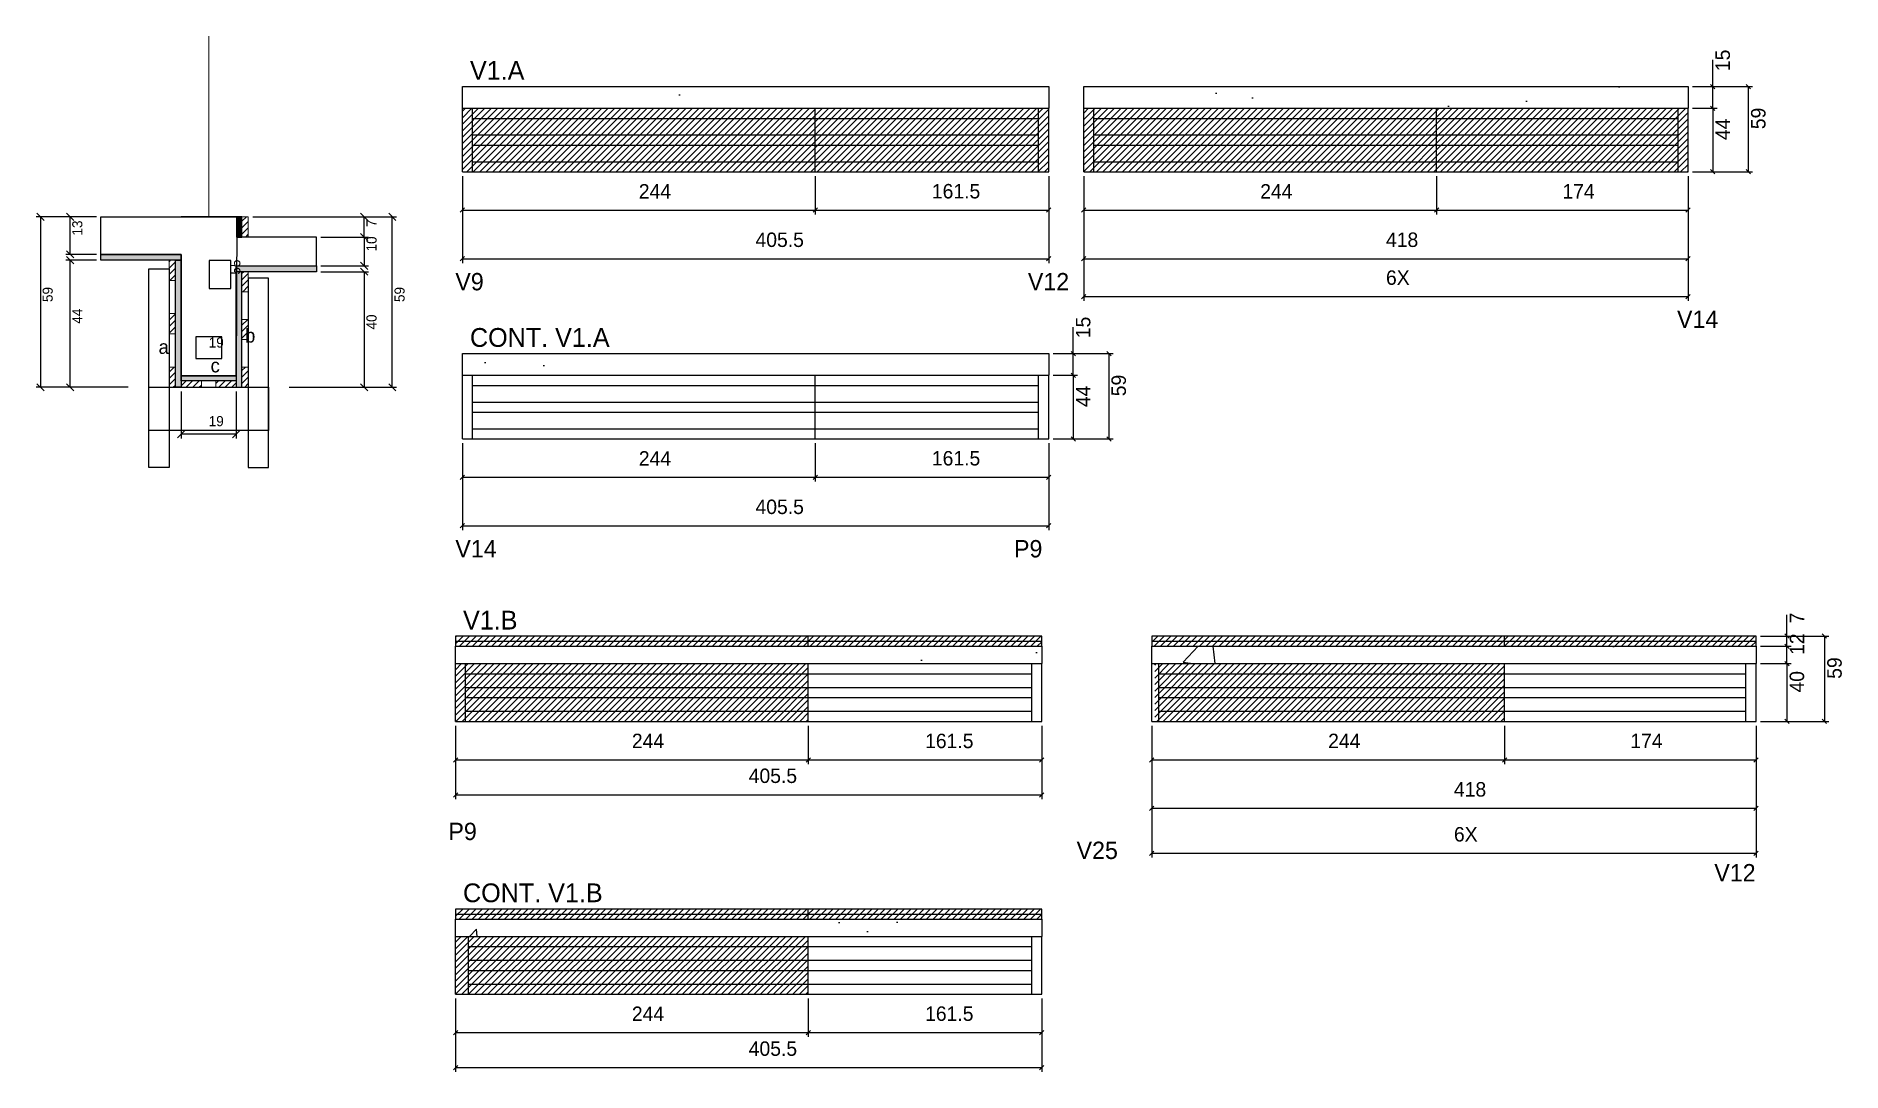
# Model space of a CAD drawing. Header units: metres. Extents: x 6159 to 7408, y 6364 to 7081.
import ezdxf

# ---------------------------------------------------------------- set-up
doc = ezdxf.new("R2010")
doc.units = ezdxf.units.M
for name, color, linetype in [('5', 7, 'Continuous'), ('CONCRETO', 7, 'Continuous'), ('COTA', 7, 'Continuous'), ('Cota Seção (2x)', 7, 'Continuous'), ('detalhes', 7, 'Continuous'), ('Hachura', 7, 'Continuous'), ('Madeira', 7, 'Continuous'), ('Painéis', 7, 'Continuous'), ('REAPROVEITAMENTO', 7, 'Continuous'), ('SARR_2.2x7', 7, 'Continuous'), ('SARR_3.5x7', 7, 'Continuous'), ('Texto Seção', 7, 'Continuous')]:
    doc.layers.add(name, color=color, linetype=linetype)

msp = doc.modelspace()

# ---------------------------------------------------------------- hatches: boundary and pattern name
at = {"layer": 'COTA'}
h = msp.add_hatch(dxfattribs=at)
h.set_pattern_fill('AR-CONC')
h.paths.add_polyline_path([(6859.3, 7045.6), (6453.8, 7045.6), (6453.8, 7030.6), (6859.3, 7030.6), (6859.3, 7045.6)])
h = msp.add_hatch(dxfattribs=at)
h.set_pattern_fill('AR-CONC')
h.paths.add_polyline_path([(7301.6, 7045.6), (6883.6, 7045.6), (6883.6, 7030.6), (7301.6, 7030.6), (7301.6, 7045.6)])
h = msp.add_hatch(dxfattribs=at)
h.set_pattern_fill('AR-CONC')
h.paths.add_polyline_path([(6859.3, 6860.8), (6453.8, 6860.8), (6453.8, 6845.8), (6859.3, 6845.8), (6859.3, 6860.8)])
h = msp.add_hatch(dxfattribs=at)
h.set_pattern_fill('AR-CONC')
h.paths.add_polyline_path([(6854.5, 6646.3), (6854.5, 6658.3), (6449, 6658.3), (6449, 6646.3), (6854.5, 6646.3)])
h = msp.add_hatch(dxfattribs=at)
h.set_pattern_fill('AR-CONC')
h.paths.add_polyline_path([(7348.6, 6658.3), (6930.6, 6658.3), (6930.6, 6646.3), (7348.6, 6646.3), (7348.6, 6658.3)])
h = msp.add_hatch(dxfattribs=at)
h.set_pattern_fill('AR-CONC')
h.paths.add_polyline_path([(6854.5, 6457.5), (6854.5, 6469.5), (6449, 6469.5), (6449, 6457.5), (6854.5, 6457.5)])
at = {"layer": 'Hachura'}
h = msp.add_hatch(color=7, dxfattribs=at)
h.dxf.hatch_style = 1
h.paths.add_polyline_path([(6301.3, 6955.5), (6297.7, 6955.5), (6297.7, 6941.5), (6301.3, 6941.5), (6301.3, 6955.5)])
h = msp.add_hatch(dxfattribs=at)
h.set_pattern_fill('ANSI31')
h.paths.add_polyline_path([(6305.7, 6941.5), (6301.3, 6941.5), (6301.3, 6955.5), (6305.7, 6955.5), (6305.7, 6941.5)])
h = msp.add_hatch(color=7, dxfattribs=at)
h.dxf.hatch_style = 1
h.paths.add_polyline_path([(6203.7, 6925.5), (6203.7, 6929.5), (6259.3, 6929.5), (6259.3, 6925.5), (6203.7, 6925.5)])
h = msp.add_hatch(dxfattribs=at)
h.set_pattern_fill('ANSI31')
h.paths.add_polyline_path([(6250.9, 6911.5), (6255.3, 6911.5), (6255.3, 6925.5), (6250.9, 6925.5), (6250.9, 6911.5)])
h = msp.add_hatch(color=7, dxfattribs=at)
h.dxf.hatch_style = 1
h.paths.add_polyline_path([(6255.3, 6925.5), (6259.3, 6925.5), (6259.3, 6837.5), (6255.3, 6837.5), (6255.3, 6925.5)])
h = msp.add_hatch(color=7, dxfattribs=at)
h.dxf.hatch_style = 1
h.paths.add_polyline_path([(6297.3, 6917.5), (6297.3, 6921.5), (6352.9, 6921.5), (6352.9, 6917.5), (6297.3, 6917.5)])
h = msp.add_hatch(color=7, dxfattribs=at)
h.dxf.hatch_style = 1
h.paths.add_polyline_path([(6297.3, 6917.5), (6301.3, 6917.5), (6301.3, 6837.5), (6297.3, 6837.5), (6297.3, 6917.5)])
h = msp.add_hatch(dxfattribs=at)
h.set_pattern_fill('ANSI31')
h.paths.add_polyline_path([(6305.7, 6903.5), (6301.3, 6903.5), (6301.3, 6917.5), (6305.7, 6917.5), (6305.7, 6903.5)])
h = msp.add_hatch(dxfattribs=at)
h.set_pattern_fill('ANSI31')
h.paths.add_polyline_path([(6250.9, 6874.5), (6255.3, 6874.5), (6255.3, 6888.5), (6250.9, 6888.5), (6250.9, 6874.5)])
h = msp.add_hatch(dxfattribs=at)
h.set_pattern_fill('ANSI31')
h.paths.add_polyline_path([(6305.7, 6870.5), (6301.3, 6870.5), (6301.3, 6884.5), (6305.7, 6884.5), (6305.7, 6870.5)])
h = msp.add_hatch(dxfattribs=at)
h.set_pattern_fill('ANSI31')
h.paths.add_polyline_path([(6250.9, 6837.5), (6255.3, 6837.5), (6255.3, 6851.5), (6250.9, 6851.5), (6250.9, 6837.5)])
h = msp.add_hatch(color=7, dxfattribs=at)
h.dxf.hatch_style = 1
h.paths.add_polyline_path([(6259.3, 6841.9), (6259.3, 6845.5), (6297.3, 6845.5), (6297.3, 6841.9), (6259.3, 6841.9)])
h = msp.add_hatch(dxfattribs=at)
h.set_pattern_fill('ANSI31')
h.paths.add_polyline_path([(6305.7, 6837.5), (6301.3, 6837.5), (6301.3, 6851.5), (6305.7, 6851.5), (6305.7, 6837.5)])
h = msp.add_hatch(dxfattribs=at)
h.set_pattern_fill('ANSI31')
h.paths.add_polyline_path([(6259.3, 6837.5), (6259.3, 6841.9), (6273.3, 6841.9), (6273.3, 6837.5), (6259.3, 6837.5)])
h = msp.add_hatch(dxfattribs=at)
h.set_pattern_fill('ANSI31')
h.paths.add_polyline_path([(6297.3, 6837.5), (6297.3, 6841.9), (6283.3, 6841.9), (6283.3, 6837.5), (6297.3, 6837.5)])
at = {"layer": 'REAPROVEITAMENTO'}
h = msp.add_hatch(dxfattribs=at)
h.set_pattern_fill('ANSI31')
h.paths.add_polyline_path([(6453.8, 7030.6), (6453.8, 6986.6), (6697.8, 6986.6), (6697.8, 7030.6), (6453.8, 7030.6)])
h = msp.add_hatch(dxfattribs=at)
h.set_pattern_fill('ANSI31')
h.paths.add_polyline_path([(6859.3, 6986.6), (6859.3, 7030.6), (6697.8, 7030.6), (6697.8, 6986.6), (6859.3, 6986.6)])
h = msp.add_hatch(dxfattribs=at)
h.set_pattern_fill('ANSI31')
h.paths.add_polyline_path([(6883.6, 7030.6), (6883.6, 6986.6), (7127.6, 6986.6), (7127.6, 7030.6), (6883.6, 7030.6)])
h = msp.add_hatch(dxfattribs=at)
h.set_pattern_fill('ANSI31')
h.paths.add_polyline_path([(7301.6, 6986.6), (7301.6, 7030.6), (7127.6, 7030.6), (7127.6, 6986.6), (7301.6, 6986.6)])
h = msp.add_hatch(dxfattribs=at)
h.set_pattern_fill('ANSI31')
h.paths.add_polyline_path([(6449, 6665.3), (6449, 6658.3), (6693, 6658.3), (6693, 6665.3), (6449, 6665.3)])
h = msp.add_hatch(dxfattribs=at)
h.set_pattern_fill('ANSI31')
h.paths.add_polyline_path([(6693, 6665.3), (6693, 6658.3), (6854.5, 6658.3), (6854.5, 6665.3), (6693, 6665.3)])
h = msp.add_hatch(dxfattribs=at)
h.set_pattern_fill('ANSI31')
h.paths.add_polyline_path([(6930.6, 6665.3), (6930.6, 6658.3), (7174.6, 6658.3), (7174.6, 6665.3), (6930.6, 6665.3)])
h = msp.add_hatch(dxfattribs=at)
h.set_pattern_fill('ANSI31')
h.paths.add_polyline_path([(7174.6, 6665.3), (7174.6, 6658.3), (7348.6, 6658.3), (7348.6, 6665.3), (7174.6, 6665.3)])
h = msp.add_hatch(dxfattribs=at)
h.set_pattern_fill('ANSI31')
h.paths.add_polyline_path([(6449, 6646.3), (6449, 6606.3), (6693, 6606.3), (6693, 6646.3), (6449, 6646.3)])
h = msp.add_hatch(dxfattribs=at)
h.set_pattern_fill('ANSI31')
h.paths.add_polyline_path([(6932.6, 6646.3), (6932.6, 6606.3), (7174.6, 6606.3), (7174.6, 6646.3), (6932.6, 6646.3)])
h = msp.add_hatch(dxfattribs=at)
h.set_pattern_fill('ANSI31')
h.paths.add_polyline_path([(6449, 6476.5), (6449, 6469.5), (6693, 6469.5), (6693, 6476.5), (6449, 6476.5)])
h = msp.add_hatch(dxfattribs=at)
h.set_pattern_fill('ANSI31')
h.paths.add_polyline_path([(6693, 6476.5), (6693, 6469.5), (6854.5, 6469.5), (6854.5, 6476.5), (6693, 6476.5)])
h = msp.add_hatch(dxfattribs=at)
h.set_pattern_fill('ANSI31')
h.paths.add_polyline_path([(6449, 6457.5), (6449, 6417.5), (6693, 6417.5), (6693, 6457.5), (6449, 6457.5)])

# ---------------------------------------------------------------- linework, layer by layer
at = {"layer": 'CONCRETO', "color": 251, "lineweight": 25}
msp.add_lwpolyline([(6203.7, 6929.5), (6203.7, 6955.5), (6259.3, 6955.5), (6259.3, 6955.5), (6297.7, 6955.5), (6297.3, 6845.5), (6259.3, 6845.5), (6259.3, 6929.5)], close=True, dxfattribs=at)
msp.add_lwpolyline([(6259.3, 6925.5), (6259.3, 6845.5), (6297.3, 6845.5), (6297.3, 6921.5), (6352.9, 6921.5), (6352.9, 6941.5), (6297.7, 6941.5), (6297.7, 6955.5), (6259.3, 6955.5)], dxfattribs=at)
at = {"layer": 'COTA', "color": 4, "lineweight": 25}
for p, q in [((7318.6, 7045.6), (7318.6, 7064)), ((7304.6, 7045.6), (7321.6, 7045.6)), ((7304.6, 7045.6), (7346.2, 7045.6)), ((7318.6, 7030.6), (7318.6, 7045.6)), ((7343.2, 7045.6), (7343.2, 6986.6)), ((7304.6, 7030.6), (7321.6, 7030.6)), ((7304.6, 7030.6), (7321.6, 7030.6)), ((7318.6, 7030.6), (7318.6, 6986.6)), ((6453.8, 6983.6), (6453.8, 6957.1)), ((6453.8, 6983.6), (6453.8, 6923.5)), ((6697.8, 6983.6), (6697.8, 6957.1)), ((6697.8, 6983.6), (6697.8, 6957.1)), ((6859.3, 6983.6), (6859.3, 6957.1)), ((6859.3, 6983.6), (6859.3, 6923.5)), ((6883.6, 6983.6), (6883.6, 6957.1)), ((6883.6, 6983.6), (6883.6, 6923.5)), ((6883.6, 6983.6), (6883.6, 6897.3)), ((7127.6, 6983.6), (7127.6, 6957.1)), ((7127.6, 6983.6), (7127.6, 6957.1)), ((7301.6, 6983.6), (7301.6, 6957.1)), ((7301.6, 6983.6), (7301.6, 6923.5)), ((7301.6, 6983.6), (7301.6, 6897.3)), ((7304.6, 6986.6), (7321.6, 6986.6)), ((7304.6, 6986.6), (7346.2, 6986.6)), ((6453.8, 6960.1), (6697.8, 6960.1)), ((6697.8, 6960.1), (6859.3, 6960.1)), ((6883.6, 6960.1), (7127.6, 6960.1)), ((7127.6, 6960.1), (7301.6, 6960.1)), ((6200.7, 6955.5), (6158.9, 6955.5)), ((6161.9, 6955.5), (6161.9, 6837.5)), ((6200.7, 6955.5), (6179.4, 6955.5)), ((6182.4, 6929.5), (6182.4, 6955.5)), ((6308.7, 6955.5), (6408.3, 6955.5)), ((6355.9, 6955.5), (6388.9, 6955.5)), ((6385.9, 6941.5), (6385.9, 6955.5)), ((6405.3, 6837.5), (6405.3, 6955.5)), ((6355.9, 6941.5), (6388.9, 6941.5)), ((6355.9, 6941.5), (6388.9, 6941.5)), ((6385.9, 6941.5), (6385.9, 6921.5)), ((6200.7, 6929.5), (6179.4, 6929.5)), ((6200.7, 6925.5), (6179.4, 6925.5)), ((6182.4, 6837.5), (6182.4, 6925.5)), ((6355.9, 6921.5), (6388.9, 6921.5)), ((6453.8, 6926.5), (6859.3, 6926.5)), ((6883.6, 6926.5), (7301.6, 6926.5)), ((6355.9, 6917.5), (6388.9, 6917.5)), ((6385.9, 6917.5), (6385.9, 6837.5)), ((6883.6, 6900.3), (7301.6, 6900.3)), ((6876.3, 6860.8), (6876.3, 6879.2)), ((6862.3, 6860.8), (6879.3, 6860.8)), ((6862.3, 6860.8), (6903.9, 6860.8)), ((6876.3, 6845.8), (6876.3, 6860.8)), ((6900.9, 6860.8), (6900.9, 6801.8)), ((6862.3, 6845.8), (6879.3, 6845.8)), ((6862.3, 6845.8), (6879.3, 6845.8)), ((6876.3, 6845.8), (6876.3, 6801.8)), ((6198, 6837.5), (6158.9, 6837.5)), ((6222.7, 6837.5), (6179.4, 6837.5)), ((6259.3, 6834.5), (6259.3, 6802.1)), ((6297.3, 6834.5), (6297.3, 6802.1)), ((6333.9, 6837.5), (6408.3, 6837.5)), ((6333.9, 6837.5), (6388.9, 6837.5)), ((6297.3, 6805.1), (6259.3, 6805.1)), ((6453.8, 6798.8), (6453.8, 6772.3)), ((6453.8, 6798.8), (6453.8, 6738.7)), ((6697.8, 6798.8), (6697.8, 6772.3)), ((6697.8, 6798.8), (6697.8, 6772.3)), ((6859.3, 6798.8), (6859.3, 6772.3)), ((6859.3, 6798.8), (6859.3, 6738.7)), ((6862.3, 6801.8), (6879.3, 6801.8)), ((6862.3, 6801.8), (6903.9, 6801.8)), ((6453.8, 6775.3), (6697.8, 6775.3)), ((6697.8, 6775.3), (6859.3, 6775.3)), ((6453.8, 6741.7), (6859.3, 6741.7)), ((7369.9, 6665.3), (7369.9, 6680)), ((7351.6, 6665.3), (7372.9, 6665.3)), ((7351.6, 6665.3), (7398.9, 6665.3)), ((7351.6, 6658.3), (7372.9, 6658.3)), ((7351.6, 6658.3), (7372.9, 6658.3)), ((7369.9, 6658.3), (7369.9, 6665.3)), ((7369.9, 6646.3), (7369.9, 6658.3)), ((7395.9, 6665.3), (7395.9, 6606.3)), ((7351.6, 6646.3), (7372.9, 6646.3)), ((7351.6, 6646.3), (7372.9, 6646.3)), ((7369.9, 6646.3), (7369.9, 6606.3)), ((6449, 6603.3), (6449, 6576.7)), ((6449, 6603.3), (6449, 6552.5)), ((6693, 6603.3), (6693, 6576.7)), ((6693, 6603.3), (6693, 6576.7)), ((6854.5, 6603.3), (6854.5, 6576.7)), ((6854.5, 6603.3), (6854.5, 6552.5)), ((6930.6, 6603.3), (6930.6, 6576.7)), ((6930.6, 6603.3), (6930.6, 6543.2)), ((6930.6, 6603.3), (6930.6, 6512.1)), ((7174.6, 6603.3), (7174.6, 6576.7)), ((7174.6, 6603.3), (7174.6, 6576.7)), ((7348.6, 6603.3), (7348.6, 6576.7)), ((7348.6, 6603.3), (7348.6, 6543.2)), ((7348.6, 6603.3), (7348.6, 6512.1)), ((7351.6, 6606.3), (7372.9, 6606.3)), ((7351.6, 6606.3), (7398.9, 6606.3)), ((6449, 6579.7), (6693, 6579.7)), ((6693, 6579.7), (6854.5, 6579.7)), ((6930.6, 6579.7), (7174.6, 6579.7)), ((7174.6, 6579.7), (7348.6, 6579.7)), ((6449, 6555.5), (6854.5, 6555.5)), ((6930.6, 6546.2), (7348.6, 6546.2)), ((6930.6, 6515.1), (7348.6, 6515.1)), ((6449, 6414.5), (6449, 6388)), ((6449, 6414.5), (6449, 6363.8)), ((6693, 6414.5), (6693, 6388)), ((6693, 6414.5), (6693, 6388)), ((6854.5, 6414.5), (6854.5, 6388)), ((6854.5, 6414.5), (6854.5, 6363.8)), ((6449, 6391), (6693, 6391)), ((6693, 6391), (6854.5, 6391)), ((6449, 6366.8), (6854.5, 6366.8))]:
    msp.add_line(p, q, dxfattribs=at)
at = {"layer": 'COTA', "color": 241, "lineweight": 25}
for p, q in [((6453.8, 7030.6), (6453.8, 7045.6)), ((6453.8, 7045.6), (6859.3, 7045.6)), ((6859.3, 7045.6), (6859.3, 7030.6)), ((6883.6, 7030.6), (6883.6, 7045.6)), ((6883.6, 7045.6), (7301.6, 7045.6)), ((7301.6, 7045.6), (7301.6, 7030.6)), ((6453.8, 6845.8), (6453.8, 6860.8)), ((6453.8, 6860.8), (6859.3, 6860.8)), ((6859.3, 6860.8), (6859.3, 6845.8)), ((6449, 6646.3), (6449, 6658.3)), ((6854.5, 6658.3), (6854.5, 6646.3)), ((6930.6, 6646.3), (6930.6, 6658.3)), ((7348.6, 6658.3), (7348.6, 6646.3)), ((6449, 6457.5), (6449, 6469.5)), ((6854.5, 6469.5), (6854.5, 6457.5))]:
    msp.add_line(p, q, dxfattribs=at)
at = {"layer": 'COTA', "color": 0, "lineweight": 25}
for p, q in [((7320.1, 7044.1), (7317.1, 7047.1)), ((7344.7, 7044.1), (7341.7, 7047.1)), ((7317.1, 7032.1), (7320.1, 7029.1)), ((7320.1, 7029.1), (7317.1, 7032.1)), ((7317.1, 6988.1), (7320.1, 6985.1)), ((7341.7, 6988.1), (7344.7, 6985.1)), ((6455.3, 6961.6), (6452.3, 6958.6)), ((6696.3, 6958.6), (6699.3, 6961.6)), ((6699.3, 6961.6), (6696.3, 6958.6)), ((6857.8, 6958.6), (6860.8, 6961.6)), ((6885.1, 6961.6), (6882.1, 6958.6)), ((7126.1, 6958.6), (7129.1, 6961.6)), ((7129.1, 6961.6), (7126.1, 6958.6)), ((7300.1, 6958.6), (7303.1, 6961.6)), ((6455.3, 6928), (6452.3, 6925)), ((6857.8, 6925), (6860.8, 6928)), ((6885.1, 6928), (6882.1, 6925)), ((7300.1, 6925), (7303.1, 6928)), ((6885.1, 6901.8), (6882.1, 6898.8)), ((7300.1, 6898.8), (7303.1, 6901.8)), ((6877.8, 6859.3), (6874.8, 6862.3)), ((6902.4, 6859.3), (6899.4, 6862.3)), ((6874.8, 6847.3), (6877.8, 6844.3)), ((6877.8, 6844.3), (6874.8, 6847.3)), ((6874.8, 6803.3), (6877.8, 6800.3)), ((6899.4, 6803.3), (6902.4, 6800.3)), ((6455.3, 6776.8), (6452.3, 6773.8)), ((6696.3, 6773.8), (6699.3, 6776.8)), ((6699.3, 6776.8), (6696.3, 6773.8)), ((6857.8, 6773.8), (6860.8, 6776.8)), ((6455.3, 6743.2), (6452.3, 6740.2)), ((6857.8, 6740.2), (6860.8, 6743.2)), ((7371.4, 6663.8), (7368.4, 6666.8)), ((7371.4, 6656.8), (7368.4, 6659.8)), ((7368.4, 6659.8), (7371.4, 6656.8)), ((7397.4, 6663.8), (7394.4, 6666.8)), ((7371.4, 6644.8), (7368.4, 6647.8)), ((7368.4, 6647.8), (7371.4, 6644.8)), ((7368.4, 6607.8), (7371.4, 6604.8)), ((7394.4, 6607.8), (7397.4, 6604.8)), ((6450.5, 6581.2), (6447.5, 6578.2)), ((6691.5, 6578.2), (6694.5, 6581.2)), ((6694.5, 6581.2), (6691.5, 6578.2)), ((6853, 6578.2), (6856, 6581.2)), ((6932.1, 6581.2), (6929.1, 6578.2)), ((7173.1, 6578.2), (7176.1, 6581.2)), ((7176.1, 6581.2), (7173.1, 6578.2)), ((7347.1, 6578.2), (7350.1, 6581.2)), ((6450.5, 6557), (6447.5, 6554)), ((6853, 6554), (6856, 6557)), ((6932.1, 6547.7), (6929.1, 6544.7)), ((7347.1, 6544.7), (7350.1, 6547.7)), ((6932.1, 6516.6), (6929.1, 6513.6)), ((7347.1, 6513.6), (7350.1, 6516.6)), ((6450.5, 6392.5), (6447.5, 6389.5)), ((6691.5, 6389.5), (6694.5, 6392.5)), ((6694.5, 6392.5), (6691.5, 6389.5)), ((6853, 6389.5), (6856, 6392.5)), ((6450.5, 6368.3), (6447.5, 6365.3)), ((6853, 6365.3), (6856, 6368.3))]:
    msp.add_line(p, q, dxfattribs=at)
for points in [[(6164.4, 6953), (6159.4, 6958)], [(6184.9, 6953), (6179.9, 6958)], [(6388.4, 6953), (6383.4, 6958)], [(6407.8, 6953), (6402.8, 6958)], [(6388.4, 6939), (6383.4, 6944)], [(6383.4, 6944), (6388.4, 6939)], [(6179.9, 6932), (6184.9, 6927)], [(6184.9, 6923), (6179.9, 6928)], [(6383.4, 6924), (6388.4, 6919)], [(6388.4, 6915), (6383.4, 6920)], [(6159.4, 6840), (6164.4, 6835)], [(6179.9, 6840), (6184.9, 6835)], [(6383.4, 6840), (6388.4, 6835)], [(6402.8, 6840), (6407.8, 6835)], [(6261.8, 6807.6), (6256.8, 6802.6)], [(6294.8, 6802.6), (6299.8, 6807.6)]]:
    msp.add_lwpolyline(points, dxfattribs=at)
at = {"layer": 'Cota Seção (2x)', "color": 180, "lineweight": 25}
for p, q in [((6293.7, 6925.2), (6278.7, 6925.2)), ((6278.7, 6925.2), (6278.7, 6905.8)), ((6293.7, 6905.8), (6293.7, 6925.2)), ((6278.7, 6905.8), (6293.7, 6905.8)), ((6287.3, 6872.5), (6269.3, 6872.5)), ((6269.3, 6872.5), (6269.3, 6857.5)), ((6287.3, 6857.5), (6287.3, 6872.5)), ((6269.3, 6857.5), (6287.3, 6857.5))]:
    msp.add_line(p, q, dxfattribs=at)
at = {"layer": 'Madeira', "color": 126, "lineweight": 18}
for points in [[(6305.7, 6941.5), (6301.3, 6941.5), (6301.3, 6955.5), (6305.7, 6955.5)], [(6250.9, 6911.5), (6255.3, 6911.5), (6255.3, 6925.5), (6250.9, 6925.5)], [(6305.7, 6903.5), (6301.3, 6903.5), (6301.3, 6917.5), (6305.7, 6917.5)], [(6250.9, 6874.5), (6255.3, 6874.5), (6255.3, 6888.5), (6250.9, 6888.5)], [(6305.7, 6870.5), (6301.3, 6870.5), (6301.3, 6884.5), (6305.7, 6884.5)], [(6250.9, 6837.5), (6255.3, 6837.5), (6255.3, 6851.5), (6250.9, 6851.5)], [(6305.7, 6837.5), (6301.3, 6837.5), (6301.3, 6851.5), (6305.7, 6851.5)], [(6259.3, 6837.5), (6259.3, 6841.9), (6273.3, 6841.9), (6273.3, 6837.5)], [(6297.3, 6837.5), (6297.3, 6841.9), (6283.3, 6841.9), (6283.3, 6837.5)]]:
    msp.add_lwpolyline(points, close=True, dxfattribs=at)
at = {"layer": 'Painéis', "color": 200, "lineweight": 25}
for p, q in [((6453.8, 7030.6), (6859.3, 7030.6)), ((6453.8, 6986.6), (6453.8, 7030.6)), ((6697.8, 6986.6), (6697.8, 7030.6)), ((6859.3, 6986.6), (6859.3, 7030.6)), ((6883.6, 7030.6), (7301.6, 7030.6)), ((6883.6, 6986.6), (6883.6, 7030.6)), ((7127.6, 6986.6), (7127.6, 7030.6)), ((7301.6, 6986.6), (7301.6, 7030.6)), ((6453.8, 6986.6), (6859.3, 6986.6)), ((6883.6, 6986.6), (7301.6, 6986.6)), ((6453.8, 6845.8), (6859.3, 6845.8)), ((6453.8, 6801.8), (6453.8, 6845.8)), ((6697.8, 6801.8), (6697.8, 6845.8)), ((6859.3, 6801.8), (6859.3, 6845.8)), ((6453.8, 6801.8), (6859.3, 6801.8)), ((6693, 6658.3), (6693, 6665.3)), ((7174.6, 6658.3), (7174.6, 6665.3)), ((6449, 6646.3), (6854.5, 6646.3)), ((6449, 6606.3), (6449, 6646.3)), ((6693, 6606.3), (6693, 6646.3)), ((6854.5, 6606.3), (6854.5, 6646.3)), ((6930.6, 6646.3), (7348.6, 6646.3)), ((6930.6, 6606.3), (6930.6, 6646.3)), ((7174.6, 6606.3), (7174.6, 6646.3)), ((7348.6, 6606.3), (7348.6, 6646.3)), ((6449, 6606.3), (6854.5, 6606.3)), ((6930.6, 6606.3), (7348.6, 6606.3)), ((6693, 6469.5), (6693, 6476.5)), ((6449, 6457.5), (6854.5, 6457.5)), ((6449, 6417.5), (6449, 6457.5)), ((6693, 6417.5), (6693, 6457.5)), ((6854.5, 6417.5), (6854.5, 6457.5)), ((6449, 6417.5), (6854.5, 6417.5))]:
    msp.add_line(p, q, dxfattribs=at)
for points in [[(6301.3, 6955.5), (6297.7, 6955.5), (6297.7, 6941.5), (6301.3, 6941.5)], [(6203.7, 6925.5), (6203.7, 6929.5), (6259.3, 6929.5), (6259.3, 6925.5)], [(6255.3, 6925.5), (6259.3, 6925.5), (6259.3, 6837.5), (6255.3, 6837.5)], [(6297.3, 6917.5), (6297.3, 6921.5), (6352.9, 6921.5), (6352.9, 6917.5)], [(6301.3, 6917.5), (6297.3, 6917.5), (6297.3, 6837.5), (6301.3, 6837.5)], [(6259.3, 6841.9), (6259.3, 6845.5), (6297.3, 6845.5), (6297.3, 6841.9)], [(6449, 6658.3), (6854.5, 6658.3), (6854.5, 6665.3), (6449, 6665.3)], [(6930.6, 6658.3), (7348.6, 6658.3), (7348.6, 6665.3), (6930.6, 6665.3)], [(6449, 6469.5), (6854.5, 6469.5), (6854.5, 6476.5), (6449, 6476.5)]]:
    msp.add_lwpolyline(points, close=True, dxfattribs=at)
at = {"layer": 'SARR_2.2x7', "color": 40, "lineweight": 25}
for p, q in [((6460.7, 6986.6), (6460.7, 7030.6)), ((6460.7, 7023.6), (6697.8, 7023.6)), ((6697.8, 7023.6), (6852.3, 7023.6)), ((6852.3, 6986.6), (6852.3, 7030.6)), ((6890.6, 6986.6), (6890.6, 7030.6)), ((6890.6, 7023.6), (7127.6, 7023.6)), ((7127.6, 7023.6), (7294.7, 7023.6)), ((7294.7, 6986.6), (7294.7, 7030.6)), ((6460.7, 7012.1), (6697.8, 7012.1)), ((6697.8, 7012.1), (6852.3, 7012.1)), ((6890.6, 7012.1), (7127.6, 7012.1)), ((7127.6, 7012.1), (7294.7, 7012.1)), ((6460.7, 7005.1), (6697.8, 7005.1)), ((6697.8, 7005.1), (6852.3, 7005.1)), ((6890.6, 7005.1), (7127.6, 7005.1)), ((7127.6, 7005.1), (7294.7, 7005.1)), ((6460.7, 6993.6), (6697.8, 6993.6)), ((6697.8, 6993.6), (6852.3, 6993.6)), ((6890.6, 6993.6), (7127.6, 6993.6)), ((7127.6, 6993.6), (7294.7, 6993.6)), ((6460.7, 6801.8), (6460.7, 6845.8)), ((6852.3, 6801.8), (6852.3, 6845.8)), ((6460.7, 6838.8), (6697.8, 6838.8)), ((6697.8, 6838.8), (6852.3, 6838.8)), ((6460.7, 6827.3), (6697.8, 6827.3)), ((6460.7, 6820.3), (6697.8, 6820.3)), ((6697.8, 6827.3), (6852.3, 6827.3)), ((6697.8, 6820.3), (6852.3, 6820.3)), ((6460.7, 6808.8), (6697.8, 6808.8)), ((6697.8, 6808.8), (6852.3, 6808.8)), ((6449, 6661.8), (6693, 6661.8)), ((6693, 6661.8), (6854.5, 6661.8)), ((6930.6, 6661.8), (7174.6, 6661.8)), ((7174.6, 6661.8), (7348.6, 6661.8)), ((6456, 6606.3), (6456, 6646.3)), ((6847.6, 6606.3), (6847.6, 6646.3)), ((6935.5, 6606.3), (6935.5, 6646.3)), ((7341.6, 6606.3), (7341.6, 6646.3)), ((6456, 6639.3), (6693, 6639.3)), ((6693, 6639.3), (6847.6, 6639.3)), ((6935.5, 6639.3), (7174.6, 6639.3)), ((7174.6, 6639.3), (7341.6, 6639.3)), ((6456, 6629.8), (6693, 6629.8)), ((6456, 6622.8), (6693, 6622.8)), ((6693, 6629.8), (6847.6, 6629.8)), ((6693, 6622.8), (6847.6, 6622.8)), ((6935.5, 6629.8), (7174.6, 6629.8)), ((6935.5, 6622.8), (7174.6, 6622.8)), ((7174.6, 6629.8), (7341.6, 6629.8)), ((7174.6, 6622.8), (7341.6, 6622.8)), ((6456, 6613.3), (6693, 6613.3)), ((6693, 6613.3), (6847.6, 6613.3)), ((6935.5, 6613.3), (7174.6, 6613.3)), ((7174.6, 6613.3), (7341.6, 6613.3)), ((6449, 6473), (6693, 6473)), ((6693, 6473), (6854.5, 6473)), ((6458, 6417.5), (6458, 6457.5)), ((6847.6, 6417.5), (6847.6, 6457.5)), ((6458, 6450.5), (6693, 6450.5)), ((6693, 6450.5), (6847.6, 6450.5)), ((6458, 6441), (6693, 6441)), ((6458, 6434), (6693, 6434)), ((6693, 6441), (6847.6, 6441)), ((6693, 6434), (6847.6, 6434)), ((6458, 6424.5), (6693, 6424.5)), ((6693, 6424.5), (6847.6, 6424.5))]:
    msp.add_line(p, q, dxfattribs=at)
at = {"layer": 'SARR_3.5x7', "color": 81, "lineweight": 25}
for points in [[(6236.9, 6919.5), (6250.9, 6919.5), (6250.9, 6781.9), (6236.9, 6781.9)], [(6319.7, 6913.1), (6305.7, 6913.1), (6305.7, 6781.9), (6319.7, 6781.9)], [(6236.9, 6837.5), (6319.7, 6837.5), (6319.7, 6807.5), (6236.9, 6807.5)]]:
    msp.add_lwpolyline(points, close=True, dxfattribs=at)
at = {"layer": 'Texto Seção', "color": 252, "lineweight": 15}
msp.add_line((6278.3, 6955.5), (6278.3, 7080.5), dxfattribs=at)

# ---------------------------------------------------------------- texts
at = {"layer": '5', "color": 5, "lineweight": 25}
for s, p in [('V9', (6448.9, 6904.6)), ('V12', (6844.9, 6904.6)), ('V14', (7293.9, 6878.6)), ('V14', (6448.9, 6719.8)), ('P9', (6835.3, 6719.8)), ('P9', (6444.1, 6524.2)), ('V25', (6878.6, 6511.1)), ('V12', (7319.7, 6495.6))]:
    msp.add_text(s, height=12, rotation=0, dxfattribs=at).set_placement(p)
at = {"layer": 'COTA', "color": 240, "lineweight": 25}
for s, p in [('15', (7330.5, 7056.3)), ('44', (7330.5, 7008.6)), ('59', (7355.1, 7016.1)), ('15', (6888.1, 6871.5)), ('59', (6912.7, 6831.3)), ('44', (6888.2, 6823.8)), ('7', (7381.9, 6674.1)), ('12', (7381.9, 6652.3)), ('59', (7407.8, 6635.8)), ('40', (7381.8, 6626.3))]:
    msp.add_text(s, height=10, rotation=90, dxfattribs=at).set_placement(p)
for s, p in [('244', (6575.8, 6968.1)), ('161.5', (6778.5, 6968.2)), ('244', (7005.6, 6968.1)), ('174', (7214.6, 6968.1)), ('405.5', (6656.5, 6934.6)), ('418', (7092.6, 6934.6)), ('6X', (7092.6, 6908.4)), ('244', (6575.8, 6783.3)), ('161.5', (6778.5, 6783.4)), ('405.5', (6656.5, 6749.8)), ('244', (6571, 6587.8)), ('161.5', (6773.8, 6587.8)), ('244', (7052.6, 6587.8)), ('174', (7261.6, 6587.8)), ('405.5', (6651.8, 6563.7)), ('418', (7139.6, 6554.3)), ('6X', (7139.6, 6523.2)), ('244', (6571, 6399)), ('161.5', (6773.8, 6399.1)), ('405.5', (6651.8, 6374.9))]:
    msp.add_text(s, height=10, dxfattribs=at).set_placement(p)
at = {"layer": 'COTA', "color": 1, "lineweight": 25}
for s, p in [('13', (6190.9, 6942.5)), ('7', (6394.4, 6948.5)), ('10', (6394.4, 6931.5)), ('59', (6170.4, 6896.5)), ('59', (6413.8, 6896.5)), ('44', (6190.9, 6881.5)), ('40', (6394.4, 6877.5))]:
    msp.add_text(s, height=7, rotation=90, dxfattribs=at).set_placement(p)
msp.add_text('19', height=7, dxfattribs=at).set_placement((6278.3, 6810.6))
at = {"layer": 'Cota Seção (2x)', "color": 1, "lineweight": 25}
msp.add_text('55', height=7, rotation=90, dxfattribs=at).set_placement((6300.2, 6915.5))
msp.add_text('19', height=7, dxfattribs=at).set_placement((6278.3, 6865))
at = {"layer": 'detalhes', "color": 4, "lineweight": 25}
for s, p in [('b', (6303.4, 6868.5)), ('a', (6243.6, 6860.6)), ('c', (6279.6, 6847.8))]:
    msp.add_text(s, height=9.6, dxfattribs=at).set_placement(p)
at = {"layer": 'Texto Seção', "color": 7, "lineweight": 15}
for s, p in [('V1.A', (6459, 7050.3)), ('CONT. V1.A', (6459, 6865.5)), ('V1.B', (6454.2, 6669.9)), ('CONT. V1.B', (6454.2, 6481.2))]:
    msp.add_text(s, height=13, dxfattribs=at).set_placement(p)

doc.saveas('drawing.dxf')
